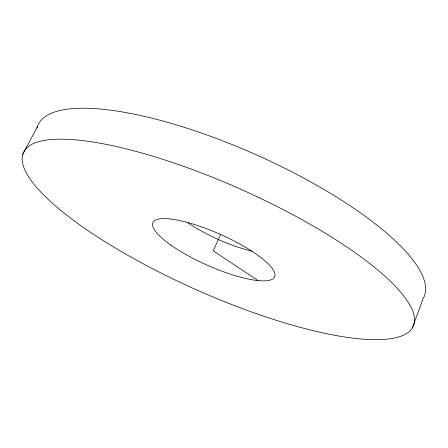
<?xml version="1.0" encoding="UTF-8"?>
<svg xmlns="http://www.w3.org/2000/svg" width="448" height="448" viewBox="0 0 448 448"><rect width="100%" height="100%" fill="white"/><g stroke="black" fill="none" stroke-linecap="round" stroke-linejoin="round"><path stroke-width="0.67" d="M412.367 327.93A213.371 54.953 24 0 0 146.63 154.375A213.371 54.953 24 0 0 96.051 235.984A213.371 54.953 24 0 0 412.367 327.93L423.125 298.614A211.26 61.488 24 0 0 254.268 153.91A211.26 61.488 24 0 0 37.033 127.971M220.606 234.36L213.254 250.869L258.132 280.605M22.786 154.37L37.38 126.75M251.916 251.216A66.03 18.771 24 0 1 187.886 222.88M170.918 245.146A66.662 16.761 24 0 0 273.118 278.723A66.662 16.761 24 0 0 197.221 225.389A66.662 16.761 24 0 0 170.918 245.146"/></g></svg>
